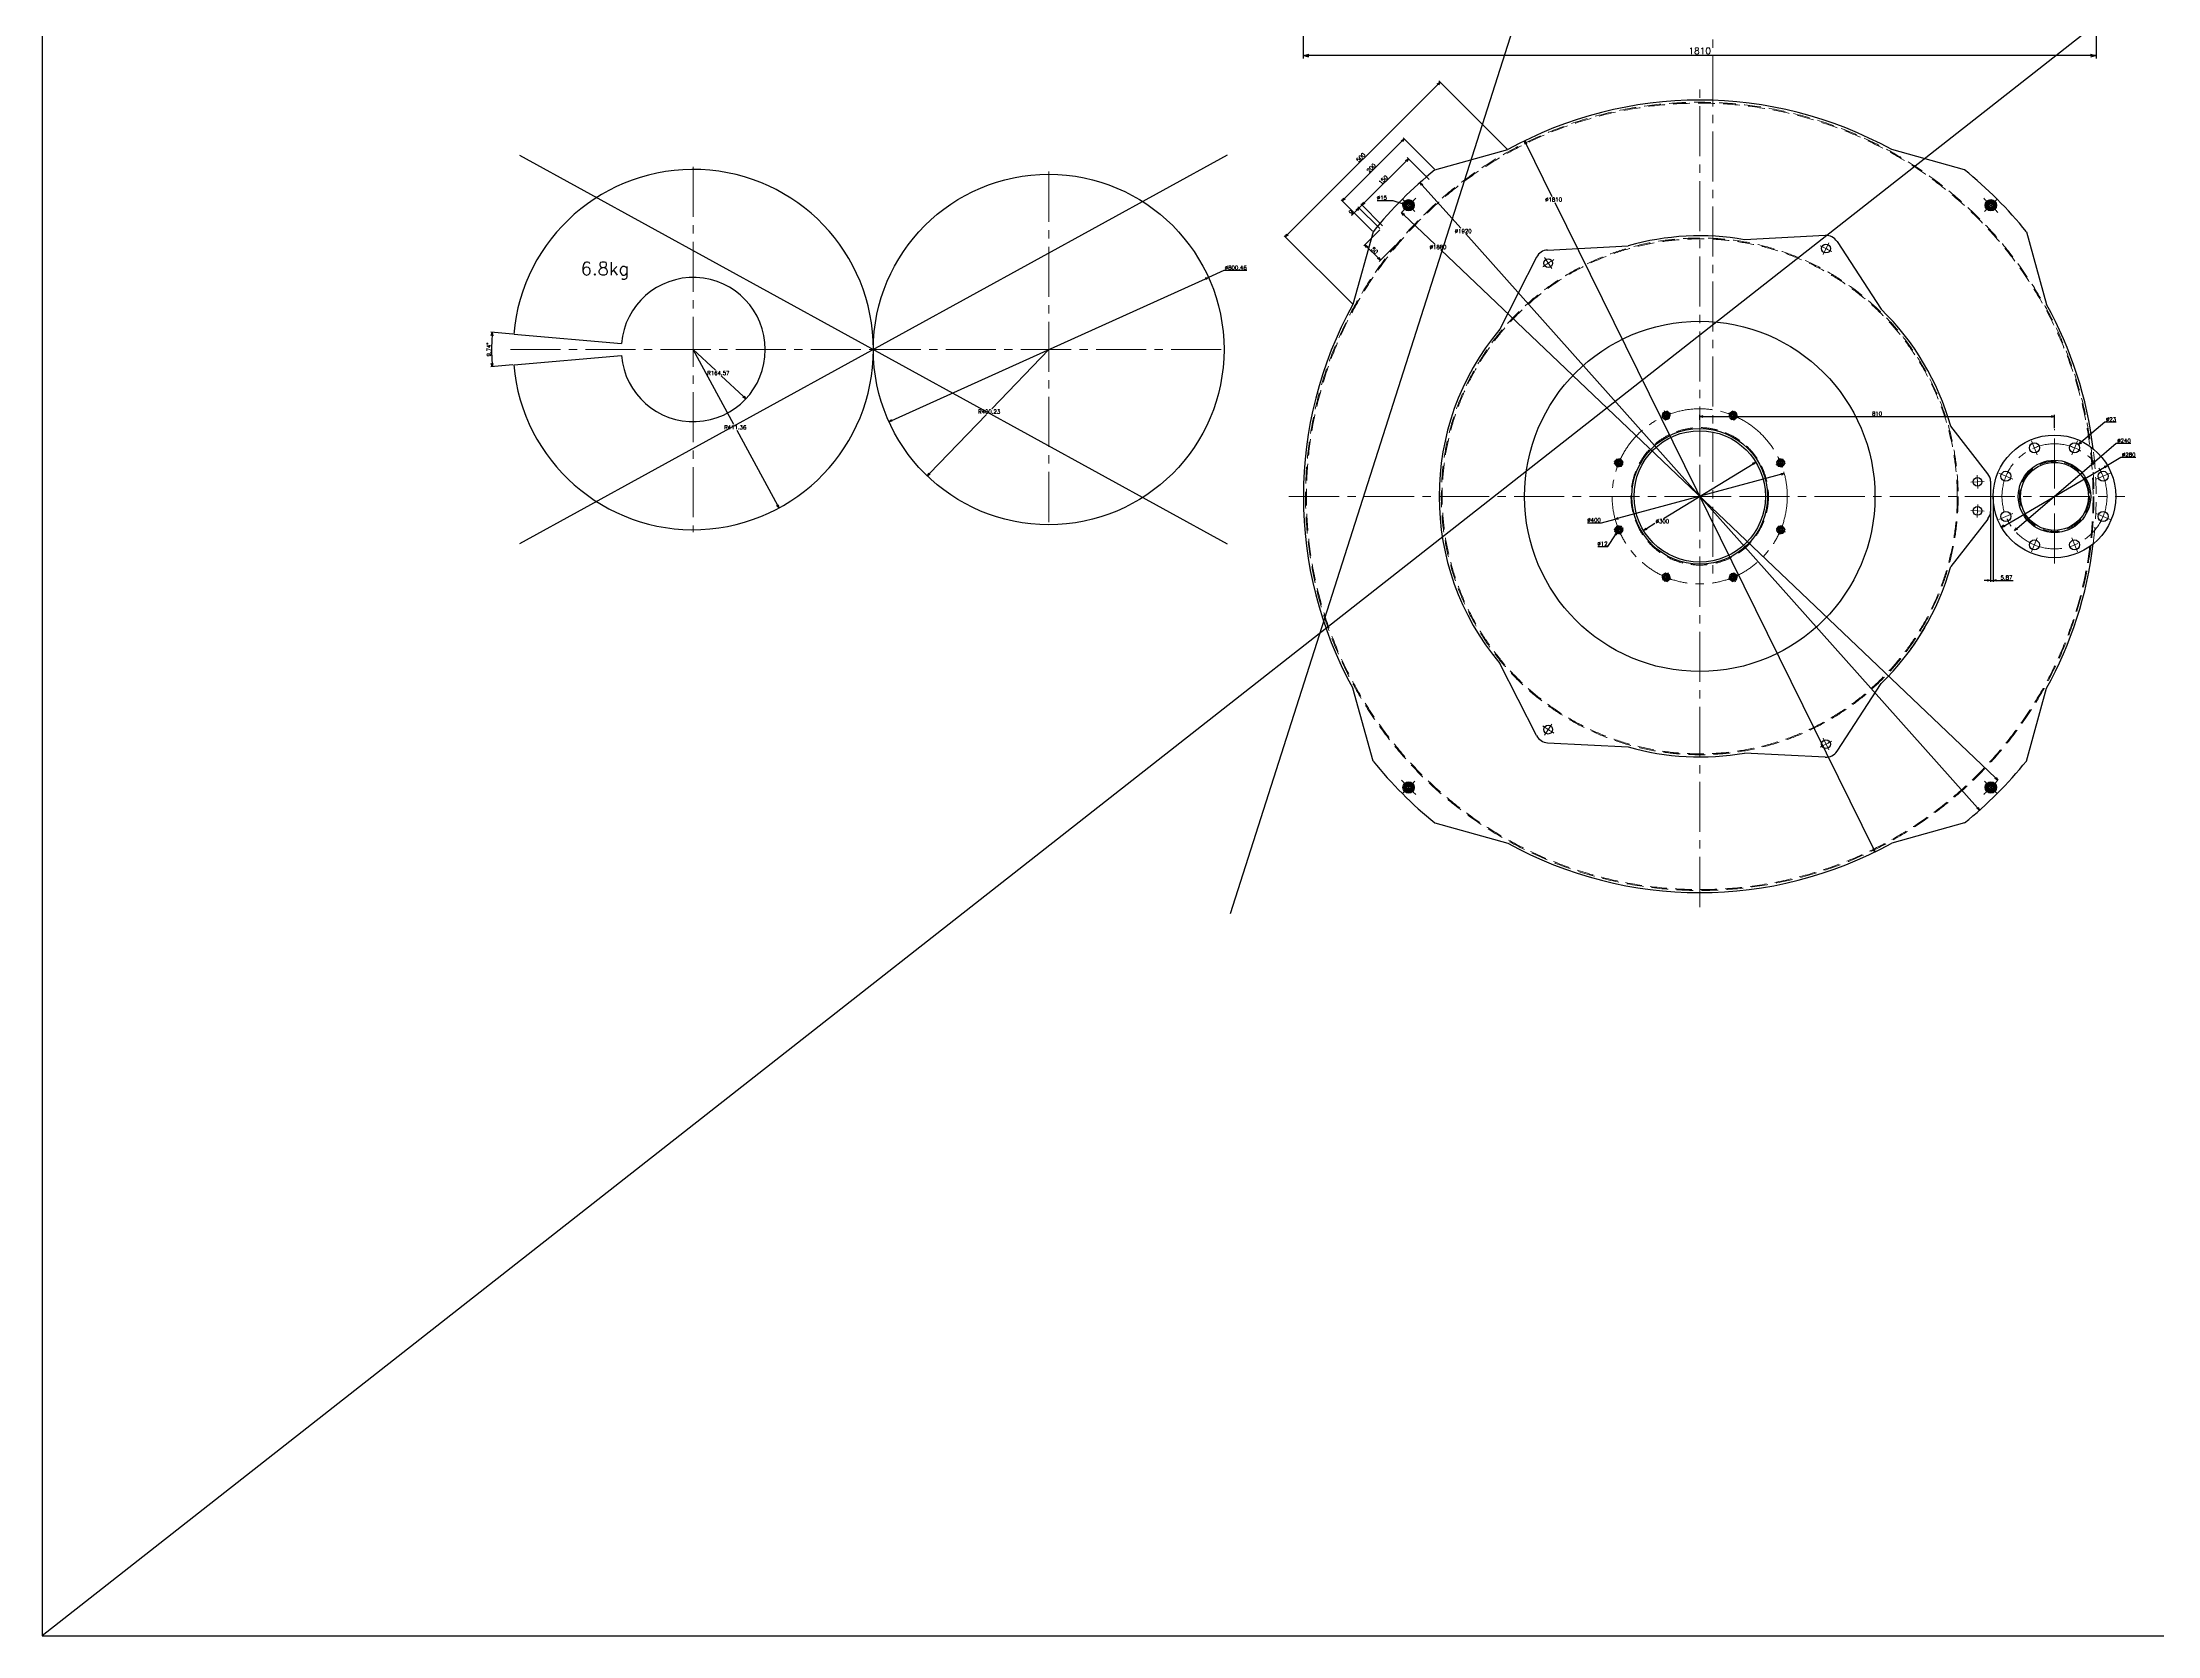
# Model space of a CAD drawing. Header units: millimetres. Extents: x -16130 to 36813, y -8099 to 27484.
# Drawn here: x -14764 to -9934, y -5555 to -1916 of the extents above; entities that cross this region are included whole.
import ezdxf

# ---------------------------------------------------------------- set-up
doc = ezdxf.new("R2010")
doc.units = ezdxf.units.MM
doc.header["$LTSCALE"] = 6
doc.header["$PDMODE"] = 99
doc.header["$PDSIZE"] = 1
doc.linetypes.add('CENTER2', pattern=[28.575, 19.05, -3.175, 3.175, -3.175])
doc.linetypes.add('HIDDEN', pattern=[9.525, 6.35, -3.175])
for name, color, linetype, lineweight in [('04_HIDDEN', 2, 'HIDDEN', 13), ('05_CENTER', 4, 'CENTER2', 13), ('08_DIM', 3, 'Continuous', 13)]:
    doc.layers.add(name, color=color, linetype=linetype, lineweight=lineweight)
doc.layers.add('10_DRAFT', color=8, linetype='Continuous', lineweight=0, plot=False)
doc.styles.add('KANJI0', font='txt.shx', dxfattribs={"width": 0.9, "height": 30, "bigfont": 'bigfont'})
doc.styles.add('KSS_TXT', font='txt.shx', dxfattribs={"bigfont": 'extfont2.shx'})
doc.dimstyles.new('KSS_DIM', dxfattribs={"dimtxt": 3, "dimasz": 2.5, "dimexe": 1.25, "dimexo": 0.625, "dimtad": 1, "dimdsep": 46, "dimtxsty": 'KSS_TXT', "dimblk": 'OPEN30', "dimcen": 0, "dimazin": 2, "dimtfac": 0.75, "dimtmove": 0, "dimatfit": 3, "dimldrblk": 'OPEN30', "dimfxl": 1, "dimtolj": 1, "dimarcsym": 0})
doc.dimstyles.new('KSS_DIM$3', dxfattribs={"dimtxt": 3, "dimasz": 2.5, "dimexe": 1.25, "dimexo": 0.625, "dimtad": 1, "dimtih": 1, "dimtoh": 1, "dimdsep": 46, "dimtxsty": 'KSS_TXT', "dimblk": 'OPEN30', "dimcen": 0, "dimazin": 2, "dimtfac": 0.75, "dimtofl": 0, "dimtmove": 0, "dimatfit": 3, "dimldrblk": 'OPEN30', "dimfxl": 1, "dimtolj": 1, "dimarcsym": 0})
doc.dimstyles.new('KSS_DIM$4', dxfattribs={"dimtxt": 3, "dimasz": 2.5, "dimexe": 1.25, "dimexo": 0.625, "dimtad": 1, "dimtih": 1, "dimtoh": 1, "dimdsep": 46, "dimtxsty": 'KSS_TXT', "dimblk": 'OPEN30', "dimcen": 0, "dimse1": 1, "dimazin": 2, "dimtfac": 0.75, "dimtofl": 0, "dimtmove": 0, "dimatfit": 3, "dimldrblk": 'OPEN30', "dimfxl": 1, "dimtolj": 1, "dimarcsym": 0})

# ---------------------------------------------------------------- blocks, each defined once
blk = doc.blocks.new('A$C09BB0605_1_1')
at = {"color": 0}
for p, q in [((286.7, 595.8), (102.4, 586.1)), ((313.5, 582.2), (414, 427.4)), ((-372.6, 546.2), (-456.4, 381.7)), ((-347.4, 562.5), (-163.1, 572.2)), ((657.8, 51.7), (573, 160.2)), ((664.1, 34.8), (664.1, -34.8)), ((657.8, -51.7), (573, -160.2)), ((-372.6, -546.2), (-456.4, -381.7)), ((313.5, -582.2), (414, -427.4)), ((-347.4, -562.5), (-163.1, -572.2)), ((286.7, -595.8), (102.4, -586.1))]:
    blk.add_line(p, q, dxfattribs=at)
for centre in [(-345.9, 532.6), (288.3, 565.9), (634.2, 33.2), (634.2, -33.2), (-345.9, -532.6), (288.3, -565.9)]:
    blk.add_circle(centre, 10.1, dxfattribs=at)
for start, end in [(80.0903, 105.9113), (15.6229, 45.9113), (140.0903, 219.9097), (314.0887, 344.3771), (254.0887, 279.9097)]:
    blk.add_arc((0, 0), 595, start, end)
for centre, start, end in [((288.3, 565.8), 33.0008, 93.0008), ((-345.9, 532.6), 93.0008, 153.0008), ((634.2, 33.2), 3.0004, 38.0008), ((634.2, -33.2), 321.9992, 356.9996), ((-345.9, -532.6), 206.9992, 266.9992), ((288.3, -565.8), 266.9992, 326.9992)]:
    blk.add_arc(centre, 30, start, end, dxfattribs=at)
at = {"layer": '05_CENTER'}
for p, q in [((-354.1, 545.2), (-337.7, 520)), ((295.1, 579.2), (281.5, 552.4)), ((649.2, 34), (619.2, 32.5)), ((649.2, -34), (619.2, -32.5)), ((-354.1, -545.2), (-337.7, -520)), ((295.1, -579.2), (281.5, -552.4))]:
    blk.add_line(p, q, dxfattribs=at)
for start, end in [(121.652, 124.363), (61.652, 64.363), (1.652, 4.3629), (355.6371, 358.348), (235.637, 238.348), (295.637, 298.348)]:
    blk.add_arc((0, 0), 635, start, end, dxfattribs=at)
at = {"layer": '10_DRAFT'}
for p, q in [((21.1, 0), (-21.1, 0)), ((0, -21.1), (0, 21.1))]:
    blk.add_line(p, q, dxfattribs=at)
blk = doc.blocks.new('M10Nua_1_1_1_1')
at = {"color": 0, "linetype": 'CENTER2'}
for p, q in [((11.1, 0), (-11.1, 0)), ((0, -11.1), (0, 11.1))]:
    blk.add_line(p, q, dxfattribs=at)
at = {"color": 0}
for p, q in [((-4.9, 8.5), (-9.8, 0)), ((-9.8, 0), (-4.9, -8.5)), ((-4.9, 8.5), (4.9, 8.5)), ((9.8, 0), (4.9, 8.5)), ((4.9, -8.5), (9.8, 0)), ((-4.9, -8.5), (4.9, -8.5))]:
    blk.add_line(p, q, dxfattribs=at)
for radius in [8.49, 5, 4]:
    blk.add_circle((0, 0), radius, dxfattribs=at)
at = {"layer": '10_DRAFT', "style": 'KANJI0', "width": 0.82}
blk.add_text('Ｍ１０', height=1.25, dxfattribs=at).set_placement((0.3, 0.1))
blk = doc.blocks.new('12b_1_1_1_1')
at = {"color": 0, "linetype": 'CENTER2'}
for p, q in [((14.8, 0), (-14.8, 0)), ((0, -14.8), (0, 14.8))]:
    blk.add_line(p, q, dxfattribs=at)
at = {"color": 0}
for p, q in [((-5.5, 9.5), (-10.9, 0)), ((-10.9, 0), (-5.5, -9.5)), ((5.5, 9.5), (-5.5, 9.5)), ((11, 0), (5.5, 9.5)), ((5.5, -9.5), (11, 0)), ((-5.5, -9.5), (5.5, -9.5))]:
    blk.add_line(p, q, dxfattribs=at)
for radius in [13, 10.8, 9.48, 6, 4.75]:
    blk.add_circle((0, 0), radius, dxfattribs=at)
at = {"layer": '10_DRAFT', "linetype": 'CENTER2', "style": 'KANJI0', "width": 0.82}
blk.add_text('Ｍ１２', height=1.5, dxfattribs=at).set_placement((0.3, 0.1))
blk = doc.blocks.new('A$C49CA1D89_1_1_1')
at = {"color": 0}
for p, q in [((-604.4, 745.8), (-438.3, 791.8)), ((604.4, 745.8), (438.3, 791.8)), ((-745.8, 604.4), (-791.8, 438.3)), ((745.8, 604.4), (791.8, 438.3)), ((-745.8, -604.4), (-791.8, -438.3)), ((745.8, -604.4), (791.8, -438.3)), ((-604.4, -745.8), (-438.3, -791.8)), ((604.4, -745.8), (438.3, -791.8))]:
    blk.add_line(p, q, dxfattribs=at)
for centre, radius in [((-664.7, 664.7), 7.5), ((664.7, 664.7), 7.5), ((0, 0), 400), ((0, 0), 155), ((0, 0), 150), ((-664.7, -664.7), 7.5), ((664.7, -664.7), 7.5)]:
    blk.add_circle(centre, radius, dxfattribs=at)
for centre, radius in [((810, 0), 140), ((764.1, 110.9), 11.5), ((855.9, 110.9), 11.5), ((699.1, 45.9), 11.5), ((810, 0), 82.6), ((810, 0), 77.6), ((920.9, 45.9), 11.5), ((699.1, -45.9), 11.5), ((920.9, -45.9), 11.5), ((764.1, -110.9), 11.5), ((855.9, -110.9), 11.5)]:
    blk.add_circle(centre, radius)
for radius, start, end in [(905, 61.0361, 118.9639), (960, 129.0208, 140.9792), (960, 39.0208, 50.9792), (905, 151.0361, 208.9639), (905, 6.8858, 28.9639), (905, 331.0361, 353.1142), (960, 219.0208, 230.9792), (960, 309.0208, 320.9792), (905, 241.0361, 298.9639)]:
    blk.add_arc((0, 0), radius, start, end, dxfattribs=at)
at = {"layer": '04_HIDDEN'}
for centre, radius in [((0, 0), 900), ((0, 0), 898), ((0, 0), 590), ((0, 0), 588), ((0, 0), 157), ((-76.5, 184.8), 6), ((76.5, 184.8), 6), ((-184.8, 76.5), 6), ((184.8, 76.5), 6), ((810, 0), 80), ((-184.8, -76.5), 6), ((184.8, -76.5), 6), ((-76.5, -184.8), 6), ((76.5, -184.8), 6)]:
    blk.add_circle(centre, radius, dxfattribs=at)
blk.add_arc((0, 0), 905, 353.1142, 6.8858, dxfattribs=at)
at = {"layer": '05_CENTER'}
for p, q in [((0, -937.8), (0, 937.8)), ((-650.4, 650.4), (-678.9, 678.9)), ((650.4, 650.4), (678.9, 678.9)), ((-80.1, 193.4), (-73, 176.1)), ((80.1, 193.4), (73, 176.1)), ((810, -153.6), (810, 153.6)), ((770.7, 94.8), (757.4, 126.9)), ((849.3, 94.8), (862.6, 126.9)), ((-193.4, 80.1), (-176.1, 73)), ((193.4, 80.1), (176.1, 73)), ((715.2, 39.3), (683.1, 52.6)), ((904.8, 39.3), (936.9, 52.6)), ((-937.8, 0), (970.9, 0)), ((715.2, -39.3), (683.1, -52.6)), ((904.8, -39.3), (936.9, -52.6)), ((-193.4, -80.1), (-176.1, -73)), ((193.4, -80.1), (176.1, -73)), ((770.7, -94.8), (757.4, -126.9)), ((849.3, -94.8), (862.6, -126.9)), ((-80.1, -193.4), (-73, -176.1)), ((80.1, -193.4), (73, -176.1)), ((-650.4, -650.4), (-678.9, -678.9)), ((650.4, -650.4), (678.9, -678.9))]:
    blk.add_line(p, q, dxfattribs=at)
for centre, radius in [((0, 0), 200), ((810, 0), 120)]:
    blk.add_circle(centre, radius, dxfattribs=at)
for start, end in [(133.6088, 136.3912), (43.6088, 46.3912), (223.6088, 226.3912), (313.6088, 316.3912)]:
    blk.add_arc((0, 0), 940, start, end, dxfattribs=at)
at = {"layer": '10_DRAFT'}
for p, q in [((0, -56.2), (0, 56.2)), ((56.2, 0), (-56.2, 0)), ((38.2, 0), (-38.2, 0)), ((0, -38.2), (0, 38.2)), ((0, -38.2), (0, 38.2)), ((38.2, 0), (-38.2, 0))]:
    blk.add_line(p, q, dxfattribs=at)
for name, p, rotation in [('12b_1_1_1_1', (-664.7, 664.7), 45), ('12b_1_1_1_1', (664.7, 664.7), 315), ('M10Nua_1_1_1_1', (-76.5, 184.8), 22.5), ('M10Nua_1_1_1_1', (76.5, 184.8), 337.4999999999999), ('M10Nua_1_1_1_1', (-184.8, 76.5), 67.49999999999999), ('M10Nua_1_1_1_1', (184.8, 76.5), 292.4999999999999), ('M10Nua_1_1_1_1', (-184.8, -76.5), 112.5), ('M10Nua_1_1_1_1', (184.8, -76.5), 247.5), ('M10Nua_1_1_1_1', (-76.5, -184.8), 157.5), ('M10Nua_1_1_1_1', (76.5, -184.8), 202.4999999999999), ('12b_1_1_1_1', (-664.7, -664.8), 135), ('12b_1_1_1_1', (664.8, -664.7), 225)]:
    blk.add_blockref(name, p, dxfattribs=dict(rotation=rotation))
blk.add_blockref('A$C09BB0605_1_1', (0, 0))
blk = doc.blocks.new('_Open30')
at = {"color": 0, "linetype": 'ByBlock', "lineweight": -2}
for p, q in [((-1, 0.27), (0, 0)), ((0, 0), (-1, -0.27)), ((0, 0), (-1, 0))]:
    blk.add_line(p, q, dxfattribs=at)
blk = doc.blocks.new('*D735')
at = {"layer": '08_DIM', "color": 0, "lineweight": -2, "transparency": 16777216}
for p, q in [((-11920.8, -2354.9), (-11577.9, -2012)), ((-11419.6, -2159.7), (-11575.3, -2004)), ((-11773.1, -2513.3), (-11928.8, -2357.6))]:
    blk.add_line(p, q, dxfattribs=at)
at = {"layer": 'Defpoints', "color": 0, "transparency": 16777216}
for p in [(-11572.6, -2006.7), (-11418.2, -2161), (-11771.8, -2514.6)]:
    blk.add_point(p, dxfattribs=at)
at = {"layer": '08_DIM', "color": 0, "lineweight": -2, "transparency": 16777216, "xscale": 7.5, "yscale": 7.5, "zscale": 7.5}
for p, rotation in [((-11572.6, -2006.7), 45.00000000014274), ((-11926.2, -2360.2), 225.0000000001427)]:
    blk.add_blockref('_Open30', p, dxfattribs=dict(at, rotation=rotation))
at = {"layer": '08_DIM', "color": 0, "transparency": 16777216, "insert": (-11753.9, -2178.9), "char_height": 9, "attachment_point": 5, "rotation": 45, "style": 'KSS_TXT'}
blk.add_mtext('\\A1;500', dxfattribs=at)
blk = doc.blocks.new('*D736')
at = {"layer": '08_DIM', "color": 0, "lineweight": -2, "transparency": 16777216}
for p, q in [((-11316.7, -2268.7), (-11376.3, -2147.6)), ((-11310.5, -2281.5), (-10583.6, -3758.1))]:
    blk.add_line(p, q, dxfattribs=at)
at = {"layer": 'Defpoints', "color": 0, "transparency": 16777216}
for p in [(-11379.7, -2140.9), (-10580.3, -3764.8)]:
    blk.add_point(p, dxfattribs=at)
at = {"layer": '08_DIM', "color": 0, "lineweight": -2, "transparency": 16777216, "xscale": 7.5, "yscale": 7.5, "zscale": 7.5}
for p, rotation in [((-11379.7, -2140.9), 116.2077211635131), ((-10580.3, -3764.8), 296.207721163513)]:
    blk.add_blockref('_Open30', p, dxfattribs=dict(at, rotation=rotation))
at = {"layer": '08_DIM', "color": 0, "transparency": 16777216, "insert": (-11313.6, -2275.1), "char_height": 9, "attachment_point": 5, "style": 'KSS_TXT'}
blk.add_mtext('\\A1;%%C1810', dxfattribs=at)
blk = doc.blocks.new('*D737')
at = {"layer": '08_DIM', "color": 0, "lineweight": -2, "transparency": 16777216}
for p, q in [((-11584.2, -2377.3), (-11655.2, -2309.7)), ((-11570.8, -2390), (-10304.8, -3596))]:
    blk.add_line(p, q, dxfattribs=at)
at = {"layer": 'Defpoints', "color": 0, "transparency": 16777216}
for p in [(-11660.6, -2304.5), (-10299.4, -3601.2)]:
    blk.add_point(p, dxfattribs=at)
at = {"layer": '08_DIM', "color": 0, "lineweight": -2, "transparency": 16777216, "xscale": 7.5, "yscale": 7.5, "zscale": 7.5}
for p, rotation in [((-11660.6, -2304.5), 136.3912198926306), ((-10299.4, -3601.2), 316.3912198926306)]:
    blk.add_blockref('_Open30', p, dxfattribs=dict(at, rotation=rotation))
at = {"layer": '08_DIM', "color": 0, "transparency": 16777216, "insert": (-11577.5, -2383.6), "char_height": 9, "attachment_point": 5, "style": 'KSS_TXT'}
blk.add_mtext('\\A1;%%C1880', dxfattribs=at)
blk = doc.blocks.new('*D738')
at = {"layer": '08_DIM', "color": 0, "lineweight": -2, "transparency": 16777216}
for p, q in [((-11762.8, -2299.4), (-11775, -2311.6)), ((-11710.2, -2341.4), (-11760.2, -2291.5)), ((-11751.1, -2287.8), (-11757.5, -2294.1)), ((-11703.9, -2335), (-11753.8, -2285.1)), ((-11745.8, -2282.5), (-11740.5, -2277.1))]:
    blk.add_line(p, q, dxfattribs=at)
at = {"layer": 'Defpoints', "color": 0, "transparency": 16777216}
for p in [(-11757.5, -2294.1), (-11708.9, -2342.7), (-11702.6, -2336.3)]:
    blk.add_point(p, dxfattribs=at)
at = {"layer": '08_DIM', "color": 0, "lineweight": -2, "transparency": 16777216, "xscale": 7.5, "yscale": 7.5, "zscale": 7.5}
for p, rotation in [((-11757.5, -2294.1), 45.00000000014535), ((-11751.1, -2287.8), 225.0000000001453)]:
    blk.add_blockref('_Open30', p, dxfattribs=dict(at, rotation=rotation))
at = {"layer": '08_DIM', "color": 0, "transparency": 16777216, "insert": (-11776.1, -2303.7), "char_height": 9, "attachment_point": 5, "rotation": 45, "style": 'KSS_TXT'}
blk.add_mtext('\\A1;9', dxfattribs=at)
blk = doc.blocks.new('*D739')
at = {"layer": '08_DIM', "color": 0, "lineweight": -2, "transparency": 16777216}
for p, q in [((-11745.8, -2282.5), (-11650.4, -2187)), ((-11597.8, -2229), (-11647.7, -2179)), ((-11703.9, -2335), (-11753.8, -2285.1))]:
    blk.add_line(p, q, dxfattribs=at)
at = {"layer": 'Defpoints', "color": 0, "transparency": 16777216}
for p in [(-11645.1, -2181.7), (-11596.5, -2230.3), (-11702.6, -2336.3)]:
    blk.add_point(p, dxfattribs=at)
at = {"layer": '08_DIM', "color": 0, "lineweight": -2, "transparency": 16777216, "xscale": 7.5, "yscale": 7.5, "zscale": 7.5}
for p, rotation in [((-11645.1, -2181.7), 45.00000000014273), ((-11751.1, -2287.8), 225.0000000001427)]:
    blk.add_blockref('_Open30', p, dxfattribs=dict(at, rotation=rotation))
at = {"layer": '08_DIM', "color": 0, "transparency": 16777216, "insert": (-11702.6, -2230.2), "char_height": 9, "attachment_point": 5, "rotation": 45, "style": 'KSS_TXT'}
blk.add_mtext('\\A1;150', dxfattribs=at)
blk = doc.blocks.new('*D740')
at = {"layer": '08_DIM', "color": 0, "lineweight": -2, "transparency": 16777216}
for p, q in [((-11710.2, -2344), (-11747, -2380.8)), ((-11714.3, -2408.2), (-11739.1, -2383.5)), ((-11674.9, -2379.4), (-11711.7, -2416.2))]:
    blk.add_line(p, q, dxfattribs=at)
at = {"layer": 'Defpoints', "color": 0, "transparency": 16777216}
for p in [(-11708.9, -2342.7), (-11744.4, -2378.2), (-11673.6, -2378.1)]:
    blk.add_point(p, dxfattribs=at)
at = {"layer": '08_DIM', "color": 0, "lineweight": -2, "transparency": 16777216, "xscale": 7.5, "yscale": 7.5, "zscale": 7.5}
for p, rotation in [((-11744.4, -2378.2), 135.0000000004474), ((-11709, -2413.5), 315.0000000004473)]:
    blk.add_blockref('_Open30', p, dxfattribs=dict(at, rotation=rotation))
at = {"layer": '08_DIM', "color": 0, "transparency": 16777216, "insert": (-11722.2, -2391.3), "char_height": 9, "attachment_point": 5, "rotation": 315, "style": 'KSS_TXT'}
blk.add_mtext('\\A1;50', dxfattribs=at)
blk = doc.blocks.new('*D741')
at = {"layer": '08_DIM', "color": 0, "lineweight": -2, "transparency": 16777216}
for p, q in [((-11790.9, -2272.8), (-11660.1, -2142)), ((-11585.7, -2205.7), (-11657.4, -2134)), ((-11727.2, -2347.1), (-11798.8, -2275.4))]:
    blk.add_line(p, q, dxfattribs=at)
at = {"layer": 'Defpoints', "color": 0, "transparency": 16777216}
for p in [(-11654.8, -2136.7), (-11584.4, -2207), (-11725.8, -2348.4)]:
    blk.add_point(p, dxfattribs=at)
at = {"layer": '08_DIM', "color": 0, "lineweight": -2, "transparency": 16777216, "xscale": 7.5, "yscale": 7.5, "zscale": 7.5}
for p, rotation in [((-11654.8, -2136.7), 45.00000000014298), ((-11796.2, -2278.1), 225.000000000143)]:
    blk.add_blockref('_Open30', p, dxfattribs=dict(at, rotation=rotation))
at = {"layer": '08_DIM', "color": 0, "transparency": 16777216, "insert": (-11730, -2202.9), "char_height": 9, "attachment_point": 5, "rotation": 45, "style": 'KSS_TXT'}
blk.add_mtext('\\A1;200', dxfattribs=at)
blk = doc.blocks.new('*D1514')
at = {"layer": '08_DIM', "color": 0, "lineweight": -2, "transparency": 16777216}
for p, q in [((-11885, -1543.5), (-11885, -1952.6)), ((-10075, -1543.5), (-10075, -1952.6)), ((-10087.5, -1946.4), (-11872.5, -1946.4))]:
    blk.add_line(p, q, dxfattribs=at)
at = {"layer": 'Defpoints', "color": 0, "transparency": 16777216}
for p in [(-11885, -1540.4), (-10075, -1540.4), (-11885, -1946.4)]:
    blk.add_point(p, dxfattribs=at)
at = {"layer": '08_DIM', "color": 0, "lineweight": -2, "transparency": 16777216, "xscale": 12.5, "yscale": 12.5, "zscale": 12.5, "rotation": 180}
blk.add_blockref('_Open30', (-11885, -1946.4), dxfattribs=at)
at = {"layer": '08_DIM', "color": 0, "lineweight": -2, "transparency": 16777216, "xscale": 12.5, "yscale": 12.5, "zscale": 12.5}
blk.add_blockref('_Open30', (-10075, -1946.4), dxfattribs=at)
at = {"layer": '08_DIM', "color": 0, "transparency": 16777216, "insert": (-10980, -1935.7), "char_height": 15, "attachment_point": 5, "style": 'KSS_TXT'}
blk.add_mtext('\\A1;1810', dxfattribs=at)
blk = doc.blocks.new('*D1521')
at = {"layer": '08_DIM', "color": 0, "lineweight": -2, "transparency": 16777216}
for p, q in [((-11716.2, -2277), (-11680.9, -2277)), ((-11680.9, -2277), (-11659, -2283.8))]:
    blk.add_line(p, q, dxfattribs=at)
at = {"layer": 'Defpoints', "color": 0, "transparency": 16777216}
for p in [(-11651.8, -2286), (-11637.5, -2290.4)]:
    blk.add_point(p, dxfattribs=at)
at = {"layer": '08_DIM', "color": 0, "lineweight": -2, "transparency": 16777216, "xscale": 7.5, "yscale": 7.5, "zscale": 7.5, "rotation": 342.9170684087734}
blk.add_blockref('_Open30', (-11651.8, -2286), dxfattribs=at)
at = {"layer": '08_DIM', "color": 0, "transparency": 16777216, "insert": (-11705.7, -2270.7), "char_height": 9, "attachment_point": 5, "style": 'KSS_TXT'}
blk.add_mtext('\\A1;%%C15', dxfattribs=at)
blk = doc.blocks.new('*D1522')
at = {"layer": '08_DIM', "color": 0, "lineweight": -2, "transparency": 16777216}
for p, q in [((-11525.7, -2340.7), (-11613.8, -2241.9)), ((-11514.3, -2353.5), (-10346.1, -3663.8))]:
    blk.add_line(p, q, dxfattribs=at)
at = {"layer": 'Defpoints', "color": 0, "transparency": 16777216}
for p in [(-11618.8, -2236.3), (-10341.1, -3669.4)]:
    blk.add_point(p, dxfattribs=at)
at = {"layer": '08_DIM', "color": 0, "lineweight": -2, "transparency": 16777216, "xscale": 7.5, "yscale": 7.5, "zscale": 7.5}
for p, rotation in [((-11618.8, -2236.3), 131.7176201469723), ((-10341.1, -3669.4), 311.7176201469724)]:
    blk.add_blockref('_Open30', p, dxfattribs=dict(at, rotation=rotation))
at = {"layer": '08_DIM', "color": 0, "transparency": 16777216, "insert": (-11520, -2347.1), "char_height": 9, "attachment_point": 5, "style": 'KSS_TXT'}
blk.add_mtext('\\A1;%%C1920', dxfattribs=at)
blk = doc.blocks.new('*D1970')
at = {"layer": '08_DIM', "color": 0, "lineweight": -2, "transparency": 16777216}
for p, q in [((-12831.1, -2782.4), (-12108.4, -2455.9)), ((-12066.6, -2436.9), (-12101.6, -2452.8)), ((-12013.7, -2436.9), (-12066.6, -2436.9))]:
    blk.add_line(p, q, dxfattribs=at)
at = {"layer": 'Defpoints', "color": 0, "transparency": 16777216}
for p in [(-12101.6, -2452.8), (-12831.1, -2782.4)]:
    blk.add_point(p, dxfattribs=at)
at = {"layer": '08_DIM', "color": 0, "lineweight": -2, "transparency": 16777216, "xscale": 7.5, "yscale": 7.5, "zscale": 7.5}
for p, rotation in [((-12101.6, -2452.8), 24.31513854453859), ((-12831.1, -2782.4), 204.3151385445385)]:
    blk.add_blockref('_Open30', p, dxfattribs=dict(at, rotation=rotation))
at = {"layer": '08_DIM', "color": 0, "transparency": 16777216, "insert": (-12039.2, -2430.6), "char_height": 9, "attachment_point": 5, "style": 'KSS_TXT'}
blk.add_mtext('\\A1;%%C800.46', dxfattribs=at)
blk = doc.blocks.new('*D1971')
at = {"layer": '08_DIM', "color": 0, "lineweight": -2, "transparency": 16777216}
for p, q in [((-12596.2, -2752.9), (-12466.3, -2617.6)), ((-12608.4, -2765.6), (-12738.2, -2900.9))]:
    blk.add_line(p, q, dxfattribs=at)
at = {"layer": 'Defpoints', "color": 0, "transparency": 16777216}
for p in [(-12466.3, -2617.6), (-12743.4, -2906.3)]:
    blk.add_point(p, dxfattribs=at)
at = {"layer": '08_DIM', "color": 0, "lineweight": -2, "transparency": 16777216, "xscale": 7.5, "yscale": 7.5, "zscale": 7.5, "rotation": 226.1804762818803}
blk.add_blockref('_Open30', (-12743.4, -2906.3), dxfattribs=at)
at = {"layer": '08_DIM', "color": 0, "transparency": 16777216, "insert": (-12602.3, -2759.3), "char_height": 9, "attachment_point": 5, "style": 'KSS_TXT'}
blk.add_mtext('\\A1;R400.23', dxfattribs=at)
blk = doc.blocks.new('*D1972')
at = {"layer": '08_DIM', "color": 0, "lineweight": -2, "transparency": 16777216}
for p, q in [((-13227.4, -2664.9), (-13277.9, -2617.6)), ((-13213.8, -2677.6), (-13163.2, -2724.9))]:
    blk.add_line(p, q, dxfattribs=at)
at = {"layer": 'Defpoints', "color": 0, "transparency": 16777216}
for p in [(-13277.9, -2617.6), (-13157.8, -2730)]:
    blk.add_point(p, dxfattribs=at)
at = {"layer": '08_DIM', "color": 0, "lineweight": -2, "transparency": 16777216, "xscale": 7.5, "yscale": 7.5, "zscale": 7.5, "rotation": 316.8927746506513}
blk.add_blockref('_Open30', (-13157.8, -2730), dxfattribs=at)
at = {"layer": '08_DIM', "color": 0, "transparency": 16777216, "insert": (-13220.6, -2671.2), "char_height": 9, "attachment_point": 5, "style": 'KSS_TXT'}
blk.add_mtext('\\A1;R164.57', dxfattribs=at)
blk = doc.blocks.new('*D1973')
at = {"layer": '08_DIM', "color": 0, "lineweight": -2, "transparency": 16777216}
for p, q in [((-13185.3, -2788.8), (-13277.9, -2617.6)), ((-13178.4, -2801.6), (-13085.8, -2972.8))]:
    blk.add_line(p, q, dxfattribs=at)
at = {"layer": 'Defpoints', "color": 0, "transparency": 16777216}
for p in [(-13277.9, -2617.6), (-13082.2, -2979.4)]:
    blk.add_point(p, dxfattribs=at)
at = {"layer": '08_DIM', "color": 0, "lineweight": -2, "transparency": 16777216, "xscale": 7.5, "yscale": 7.5, "zscale": 7.5, "rotation": 298.402365625605}
blk.add_blockref('_Open30', (-13082.2, -2979.4), dxfattribs=at)
at = {"layer": '08_DIM', "color": 0, "transparency": 16777216, "insert": (-13181.9, -2795.2), "char_height": 9, "attachment_point": 5, "style": 'KSS_TXT'}
blk.add_mtext('\\A1;R411.36', dxfattribs=at)
blk = doc.blocks.new('*D1974')
at = {"layer": '08_DIM', "color": 0, "lineweight": -2, "transparency": 16777216}
for p, q in [((-13689.7, -2582.5), (-13740.4, -2578.2)), ((-13689.7, -2652.7), (-13740.4, -2657))]:
    blk.add_line(p, q, dxfattribs=at)
blk.add_arc((-13277.9, -2617.6), 460.4, 176.0633, 183.9367, dxfattribs=at)
at = {"layer": 'Defpoints', "color": 0, "transparency": 16777216}
for p in [(-13738.1, -2604.5), (-13687.8, -2582.6), (-13441.9, -2603.6), (-13687.8, -2652.5), (-13441.9, -2631.5)]:
    blk.add_point(p, dxfattribs=at)
at = {"layer": '08_DIM', "color": 0, "lineweight": -2, "transparency": 16777216, "xscale": 7.5, "yscale": 7.5, "zscale": 7.5}
for p, rotation in [((-13736.7, -2578.5), 85.59666830525526), ((-13736.7, -2656.7), 274.4033316947447)]:
    blk.add_blockref('_Open30', p, dxfattribs=dict(at, rotation=rotation))
at = {"layer": '08_DIM', "color": 0, "transparency": 16777216, "insert": (-13744.7, -2617.6), "char_height": 9, "attachment_point": 5, "rotation": 90, "style": 'KSS_TXT'}
blk.add_mtext('\\A1;9.74%%d', dxfattribs=at)
blk = doc.blocks.new('*D2070')
at = {"layer": '08_DIM', "color": 0, "lineweight": -2, "transparency": 16777216}
for p, q in [((-10980, -2778.1), (-10980, -2766.7)), ((-10972.5, -2770.5), (-10177.5, -2770.5)), ((-10170, -2797.4), (-10170, -2766.7))]:
    blk.add_line(p, q, dxfattribs=at)
at = {"layer": 'Defpoints', "color": 0, "transparency": 16777216}
for p in [(-10980, -2779.9), (-10170, -2770.5), (-10170, -2799.2)]:
    blk.add_point(p, dxfattribs=at)
at = {"layer": '08_DIM', "color": 0, "lineweight": -2, "transparency": 16777216, "xscale": 7.5, "yscale": 7.5, "zscale": 7.5, "rotation": 180}
blk.add_blockref('_Open30', (-10980, -2770.5), dxfattribs=at)
at = {"layer": '08_DIM', "color": 0, "lineweight": -2, "transparency": 16777216, "xscale": 7.5, "yscale": 7.5, "zscale": 7.5}
blk.add_blockref('_Open30', (-10170, -2770.5), dxfattribs=at)
at = {"layer": '08_DIM', "color": 0, "transparency": 16777216, "insert": (-10575, -2764.1), "char_height": 9, "attachment_point": 5, "style": 'KSS_TXT'}
blk.add_mtext('\\A1;810', dxfattribs=at)
blk = doc.blocks.new('*D2071')
at = {"layer": '08_DIM', "color": 0, "lineweight": -2, "transparency": 16777216}
for p, q in [((-10054.8, -2783.5), (-10109.5, -2829.7)), ((-10029, -2783.5), (-10054.8, -2783.5))]:
    blk.add_line(p, q, dxfattribs=at)
at = {"layer": 'Defpoints', "color": 0, "transparency": 16777216}
for p in [(-10132.8, -2849.4), (-10115.3, -2834.6)]:
    blk.add_point(p, dxfattribs=at)
at = {"layer": '08_DIM', "color": 0, "lineweight": -2, "transparency": 16777216, "xscale": 7.5, "yscale": 7.5, "zscale": 7.5, "rotation": 220.1916896805279}
blk.add_blockref('_Open30', (-10115.3, -2834.6), dxfattribs=at)
at = {"layer": '08_DIM', "color": 0, "transparency": 16777216, "insert": (-10041, -2777.1), "char_height": 9, "attachment_point": 5, "style": 'KSS_TXT'}
blk.add_mtext('\\A1;%%C23', dxfattribs=at)
blk = doc.blocks.new('*D2072')
at = {"layer": '08_DIM', "color": 0, "lineweight": -2, "transparency": 16777216}
for p, q in [((-10029.1, -2832), (-10078.9, -2874.7)), ((-9995.4, -2832), (-10029.1, -2832)), ((-10261.1, -3031), (-10084.6, -2879.6))]:
    blk.add_line(p, q, dxfattribs=at)
at = {"layer": 'Defpoints', "color": 0, "transparency": 16777216}
for p in [(-10078.9, -2874.7), (-10261.1, -3031)]:
    blk.add_point(p, dxfattribs=at)
at = {"layer": '08_DIM', "color": 0, "lineweight": -2, "transparency": 16777216, "xscale": 7.5, "yscale": 7.5, "zscale": 7.5}
for p, rotation in [((-10078.9, -2874.7), 40.63296333437877), ((-10261.1, -3031), 220.6329633343787)]:
    blk.add_blockref('_Open30', p, dxfattribs=dict(at, rotation=rotation))
at = {"layer": '08_DIM', "color": 0, "transparency": 16777216, "insert": (-10011.3, -2825.6), "char_height": 9, "attachment_point": 5, "style": 'KSS_TXT'}
blk.add_mtext('\\A1;%%C240', dxfattribs=at)
blk = doc.blocks.new('*D2073')
at = {"layer": '08_DIM', "color": 0, "lineweight": -2, "transparency": 16777216}
for p, q in [((-10290.8, -3023.6), (-10055.7, -2885.9)), ((-10018.3, -2863.9), (-10049.2, -2882.1)), ((-9984.5, -2863.9), (-10018.3, -2863.9))]:
    blk.add_line(p, q, dxfattribs=at)
at = {"layer": 'Defpoints', "color": 0, "transparency": 16777216}
for p in [(-10049.2, -2882.1), (-10290.8, -3023.6)]:
    blk.add_point(p, dxfattribs=at)
at = {"layer": '08_DIM', "color": 0, "lineweight": -2, "transparency": 16777216, "xscale": 7.5, "yscale": 7.5, "zscale": 7.5}
for p, rotation in [((-10049.2, -2882.1), 30.372934624958), ((-10290.8, -3023.6), 210.372934624958)]:
    blk.add_blockref('_Open30', p, dxfattribs=dict(at, rotation=rotation))
at = {"layer": '08_DIM', "color": 0, "transparency": 16777216, "insert": (-10000.5, -2857.6), "char_height": 9, "attachment_point": 5, "style": 'KSS_TXT'}
blk.add_mtext('\\A1;%%C280', dxfattribs=at)
blk = doc.blocks.new('*D2486')
at = {"layer": '08_DIM', "color": 0, "lineweight": -2, "transparency": 16777216}
for p, q in [((-10315.9, -2989.5), (-10315.9, -3148.4)), ((-10310, -2954.7), (-10310, -3148.4)), ((-10323.4, -3144.7), (-10330.9, -3144.7)), ((-10315.9, -3144.7), (-10310, -3144.7)), ((-10302.5, -3144.7), (-10264.2, -3144.7))]:
    blk.add_line(p, q, dxfattribs=at)
at = {"layer": 'Defpoints', "color": 0, "transparency": 16777216}
for p in [(-10315.9, -2987.7), (-10310, -2952.8), (-10310, -3144.7)]:
    blk.add_point(p, dxfattribs=at)
at = {"layer": '08_DIM', "color": 0, "lineweight": -2, "transparency": 16777216, "xscale": 7.5, "yscale": 7.5, "zscale": 7.5}
blk.add_blockref('_Open30', (-10315.9, -3144.7), dxfattribs=at)
at = {"layer": '08_DIM', "color": 0, "lineweight": -2, "transparency": 16777216, "xscale": 7.5, "yscale": 7.5, "zscale": 7.5, "rotation": 180}
blk.add_blockref('_Open30', (-10310, -3144.7), dxfattribs=at)
at = {"layer": '08_DIM', "color": 0, "transparency": 16777216, "insert": (-10279.6, -3138.3), "char_height": 9, "attachment_point": 5, "style": 'KSS_TXT'}
blk.add_mtext('\\A1;5.87', dxfattribs=at)
blk = doc.blocks.new('*D3155')
at = {"layer": '08_DIM', "color": 0, "lineweight": -2, "transparency": 16777216}
for p, q in [((-11062.9, -3003.3), (-10858.3, -2878.7)), ((-11082.2, -3015.1), (-11101.7, -3027))]:
    blk.add_line(p, q, dxfattribs=at)
at = {"layer": 'Defpoints', "color": 0, "transparency": 16777216}
for p in [(-10851.9, -2874.8), (-11108.1, -3030.9)]:
    blk.add_point(p, dxfattribs=at)
at = {"layer": '08_DIM', "color": 0, "lineweight": -2, "transparency": 16777216, "xscale": 7.5, "yscale": 7.5, "zscale": 7.5}
for p, rotation in [((-10851.9, -2874.8), 31.34263312755937), ((-11108.1, -3030.9), 211.3426331275594)]:
    blk.add_blockref('_Open30', p, dxfattribs=dict(at, rotation=rotation))
at = {"layer": '08_DIM', "color": 0, "transparency": 16777216, "insert": (-11065.2, -3009.7), "char_height": 9, "attachment_point": 5, "style": 'KSS_TXT'}
blk.add_mtext('\\A1;%%C300', dxfattribs=at)
blk = doc.blocks.new('*D3156')
at = {"layer": '08_DIM', "color": 0, "lineweight": -2, "transparency": 16777216}
for p, q in [((-10786.9, -2900.7), (-11165.8, -3003)), ((-11236.4, -3013.4), (-11204.1, -3013.4)), ((-11204.1, -3013.4), (-11173.1, -3005))]:
    blk.add_line(p, q, dxfattribs=at)
at = {"layer": 'Defpoints', "color": 0, "transparency": 16777216}
for p in [(-10786.9, -2900.7), (-11173.1, -3005)]:
    blk.add_point(p, dxfattribs=at)
at = {"layer": '08_DIM', "color": 0, "lineweight": -2, "transparency": 16777216, "xscale": 7.5, "yscale": 7.5, "zscale": 7.5}
for p, rotation in [((-10786.9, -2900.7), 15.11424112361118), ((-11173.1, -3005), 195.1142411236112)]:
    blk.add_blockref('_Open30', p, dxfattribs=dict(at, rotation=rotation))
at = {"layer": '08_DIM', "color": 0, "transparency": 16777216, "insert": (-11221.2, -3007), "char_height": 9, "attachment_point": 5, "style": 'KSS_TXT'}
blk.add_mtext('\\A1;%%C400', dxfattribs=at)
blk = doc.blocks.new('*D3157')
at = {"layer": '08_DIM', "color": 0, "lineweight": -2, "transparency": 16777216}
for p, q in [((-11189.7, -3067.4), (-11172.2, -3040.7)), ((-11212.5, -3067.4), (-11189.7, -3067.4))]:
    blk.add_line(p, q, dxfattribs=at)
at = {"layer": 'Defpoints', "color": 0, "transparency": 16777216}
for p in [(-11168, -3034.4), (-11161.5, -3024.4)]:
    blk.add_point(p, dxfattribs=at)
at = {"layer": '08_DIM', "color": 0, "lineweight": -2, "transparency": 16777216, "xscale": 7.5, "yscale": 7.5, "zscale": 7.5, "rotation": 56.78005674238038}
blk.add_blockref('_Open30', (-11168, -3034.4), dxfattribs=at)
at = {"layer": '08_DIM', "color": 0, "transparency": 16777216, "insert": (-11202, -3061), "char_height": 9, "attachment_point": 5, "style": 'KSS_TXT'}
blk.add_mtext('\\A1;%%C12', dxfattribs=at)

msp = doc.modelspace()

# ---------------------------------------------------------------- linework, layer by layer
at = {"color": 2}
for p, q in [((-1466.0164, 4882.37819), (-14764.10563, -5554.72697)), ((-9764.72033, 3256.58939), (-12051.96053, -3905.83875))]:
    msp.add_line(p, q, dxfattribs=at)
at = {"color": 1}
for p, q in [((-12058.69076, -2173.61006), (-13674.4174, -3061.53191)), ((-13674.4174, -2173.61006), (-12058.69076, -3061.53191))]:
    msp.add_line(p, q, dxfattribs=at)
for p, q in [((-13687.79701, -2582.64814), (-13441.89494, -2603.59969)), ((-13687.79701, -2652.49382), (-13441.89494, -2631.54227))]:
    msp.add_line(p, q)
at = {"color": 2}
msp.add_lwpolyline([(-14764.10563, -5554.72697), (-1466.0164, -5554.72697), (-1466.0164, 4882.37819), (-14764.10563, 4882.37819)], close=True, dxfattribs=at)
msp.add_circle((-12466.32301, -2617.57098), 400.23107)
for radius in [411.364, 164.57098]:
    msp.add_arc((-13277.91809, -2617.57098), radius, 184.87, 175.13)
at = {"color": 0}
msp.add_arc((-10979.9856, -2952.84679), 595, 324.16219689, 329.69432965, dxfattribs=at)
at = {"layer": '05_CENTER'}
for p, q in [((-10949.87386, -1090.64781), (-10949.87386, -3134.10082)), ((-13277.91809, -2200.20698), (-13277.91809, -3034.93498)), ((-12466.32301, -2211.33991), (-12466.32301, -3023.80206)), ((-13695.28209, -2617.57098), (-12860.55408, -2617.57098)), ((-12872.55408, -2617.57098), (-12060.09194, -2617.57098))]:
    msp.add_line(p, q, dxfattribs=at)

# ---------------------------------------------------------------- block references
msp.add_blockref('A$C49CA1D89_1_1_1', (-10979.9856, -2952.84679))

# ---------------------------------------------------------------- texts
at = {"layer": '08_DIM', "color": 6, "style": 'KSS_TXT'}
msp.add_text('6.8kg', height=30, dxfattribs=at).set_placement((-13534.8115, -2447.65067))

# ---------------------------------------------------------------- dimensions: what is measured, and where the dimension line sits
at = {"layer": '08_DIM'}
for base, p1, p2, override, picture, middle in [((-11884.9856, -1946.35675), (-10074.9856, -1540.39735), (-11884.9856, -1540.39735), {"dimscale": 5}, '*D1514', (-10979.9856, -1935.73175)), ((-10309.9856, -3144.69036), (-10315.86, -2987.66145), (-10309.9856, -2952.84679), {"dimscale": 3}, '*D2486', (-10279.57935, -3138.30911))]:
    dim = msp.add_linear_dim(base=base, p1=p1, p2=p2, dimstyle='KSS_DIM', override=override, dxfattribs=at)
    dim.commit()
    dim.dimension.update_dxf_attribs({"geometry": picture, "text_midpoint": middle})
for base, p1, p2, angle, picture, middle in [((-11572.59888, -2006.68012), (-11771.79278, -2514.593), (-11418.23939, -2161.03961), 45, '*D735', (-11753.8878, -2178.94459)), ((-11654.75203, -2136.65901), (-11725.82589, -2348.42786), (-11584.40454, -2207.0065), 45, '*D741', (-11729.97051, -2202.86188)), ((-11645.07903, -2181.68735), (-11702.55649, -2336.34192), (-11596.49047, -2230.2759), 45, '*D739', (-11702.62426, -2230.20813)), ((-11757.50901, -2294.11732), (-11702.55649, -2336.34192), (-11708.92045, -2342.70588), 45, '*D738', (-11776.07056, -2303.66327)), ((-11744.37108, -2378.1565), (-11673.56511, -2378.06122), (-11708.92045, -2342.70588), 135, '*D740', (-11722.18118, -2391.32195)), ((-10169.9856, -2770.48869), (-10979.9856, -2779.92732), (-10169.9856, -2799.23824), 180, '*D2070', (-10574.9856, -2764.11369))]:
    dim = msp.add_linear_dim(base=base, p1=p1, p2=p2, angle=angle, dimstyle='KSS_DIM', override={"dimscale": 3}, dxfattribs=at)
    dim.commit()
    dim.dimension.update_dxf_attribs({"geometry": picture, "text_midpoint": middle})
for p1, p2, override, picture, middle in [((-10580.31338, -3764.81177), (-11379.65782, -2140.88182), {"dimscale": 3, "dimpost": '%%C<>', "dimtix": 1, "dimatfit": 2}, '*D736', (-11313.59582, -2275.09188)), ((-11637.49687, -2290.36959), (-11651.83508, -2285.96325), {"dimscale": 3, "dimpost": '%%C<>'}, '*D1521', (-11705.67103, -2277.04509)), ((-10341.14406, -3669.42302), (-11618.82714, -2236.27057), {"dimscale": 3, "dimpost": '%%C<>', "dimtix": 1, "dimatfit": 2}, '*D1522', (-11520.0154, -2347.10578)), ((-10299.36339, -3601.19347), (-11660.6078, -2304.50012), {"dimscale": 3, "dimpost": '%%C<>', "dimtix": 1, "dimatfit": 2}, '*D737', (-11577.52197, -2383.64597)), ((-12831.05139, -2782.36819), (-12101.59463, -2452.77378), {"dimscale": 3, "dimpost": '%%C<>', "dimtix": 1, "dimatfit": 2}, '*D1970', (-12039.18734, -2436.94495)), ((-10132.84832, -2849.40274), (-10115.27886, -2834.55976), {"dimscale": 3, "dimpost": '%%C<>'}, '*D2071', (-10040.96029, -2783.49602)), ((-10261.05321, -3030.99211), (-10078.91798, -2874.70148), {"dimscale": 3, "dimpost": '%%C<>', "dimtix": 1, "dimatfit": 2}, '*D2072', (-10011.30614, -2831.96856)), ((-10290.77096, -3023.63447), (-10049.20023, -2882.05912), {"dimscale": 3, "dimpost": '%%C<>', "dimtix": 1, "dimatfit": 2}, '*D2073', (-10000.47069, -2863.93982))]:
    dim = msp.add_diameter_dim_2p(p1=p1, p2=p2, dimstyle='KSS_DIM$3', override=override, dxfattribs=at)
    dim.commit()
    dim.dimension.update_dxf_attribs({"geometry": picture, "text_midpoint": middle, "dimtype": 163})
dim = msp.add_angular_dim_2l(base=(-13738.14929, -2604.52799), line1=((-13687.79701, -2652.49382), (-13441.89494, -2631.54227)), line2=((-13687.79701, -2582.64814), (-13441.89494, -2603.59969)), dimstyle='KSS_DIM', override={"dimscale": 3}, dxfattribs=at)
dim.commit()
dim.dimension.update_dxf_attribs({"geometry": '*D1974', "text_midpoint": (-13744.70907, -2617.57098)})
for center, mpoint, picture, middle in [((-13277.91809, -2617.57098), (-13157.76875, -2730.03317), '*D1972', (-13220.5812, -2671.23945)), ((-13277.91809, -2617.57098), (-13082.24847, -2979.41866), '*D1973', (-13181.867, -2795.19621)), ((-12466.32301, -2617.57098), (-12743.43863, -2906.34744), '*D1971', (-12602.28436, -2759.2535))]:
    dim = msp.add_radius_dim(center=center, mpoint=mpoint, dimstyle='KSS_DIM$4', override={"dimscale": 3, "dimpost": 'R<>', "dimtix": 1, "dimatfit": 2}, dxfattribs=at)
    dim.commit()
    dim.dimension.update_dxf_attribs({"geometry": picture, "text_midpoint": middle})
at = {"layer": '08_DIM', "color": 1}
for p1, p2, override, picture, middle in [((-10851.87479, -2874.82358), (-11108.0964, -3030.87001), {"dimscale": 3, "dimpost": '%%C<>', "dimtix": 1, "dimatfit": 2}, '*D3155', (-11065.16654, -3009.7109)), ((-10786.90403, -2900.6979), (-11173.06717, -3004.99569), {"dimscale": 3, "dimpost": '%%C<>', "dimtix": 1, "dimatfit": 2}, '*D3156', (-11221.1906, -3013.38485)), ((-11161.47438, -3024.36404), (-11168.04863, -3034.40292), {"dimscale": 3, "dimpost": '%%C<>'}, '*D3157', (-11202.03229, -3067.39935))]:
    dim = msp.add_diameter_dim_2p(p1=p1, p2=p2, dimstyle='KSS_DIM$3', override=override, dxfattribs=at)
    dim.commit()
    dim.dimension.update_dxf_attribs({"geometry": picture, "text_midpoint": middle, "dimtype": 163})

doc.saveas('drawing.dxf')
